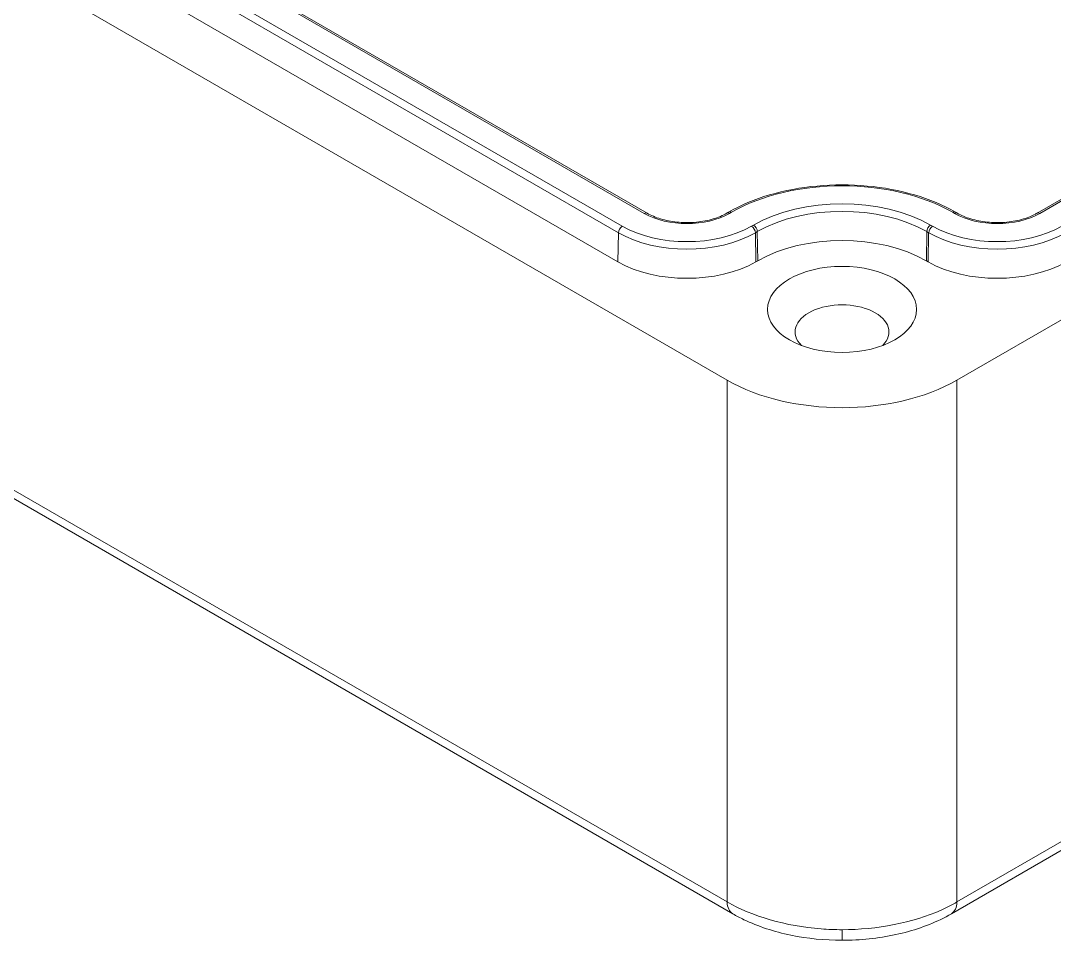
# Model space of a CAD drawing. Header units: millimetres. Extents: x 13 to 608, y 13 to 467.
# Drawn here: x 488.54 to 526.7, y 278.81 to 312.76 of the extents above; entities that cross this region are included whole.
import ezdxf

# ---------------------------------------------------------------- set-up
doc = ezdxf.new("R2010")
doc.units = ezdxf.units.MM
doc.header["$LTSCALE"] = 2.222222
doc.layers.add('Visible (ANSI)', color=7, linetype='Continuous', lineweight=9)
doc.layers.add('Visible Narrow (ANSI)', color=7, linetype='Continuous', lineweight=9)

msp = doc.modelspace()

# ---------------------------------------------------------------- linework, layer by layer
at = {"layer": 'Visible (ANSI)'}
for p, q in [((434.431, 345.785), (514.62, 299.488)), ((511.662, 305.654), (443.073, 345.254)), ((441.999, 343.457), (510.588, 303.857)), ((523.103, 299.488), (571.472, 327.414)), ((514.827, 279.789), (435.535, 325.568)), ((557.173, 323.617), (526.061, 305.654)), ((570.368, 307.197), (522.896, 279.789)), ((514.676, 305.695), (514.605, 305.654)), ((523.117, 305.654), (523.046, 305.695)), ((515.679, 303.857), (515.75, 303.898)), ((521.973, 303.898), (522.043, 303.857))]:
    msp.add_line(p, q, dxfattribs=at)
for centre, major_axis, ratio, start_param, end_param in [((518.861, 302.102), (4.4, 0), 0.57735, 0.785398, 2.356194), ((513.134, 305.327), (3.6, 0), 0.57735, 3.926991, 5.497787), ((524.589, 305.327), (3.6, 0), 0.57735, 3.926991, 5.497787), ((518.861, 301.271), (1.732, 0), 0.57735, 5.760304, 9.947659), ((518.861, 301.94), (6, 0), 0.577746, 3.927333, 5.497445)]:
    msp.add_ellipse(centre, major_axis=major_axis, ratio=ratio, start_param=start_param, end_param=end_param, dxfattribs=at)
msp.add_ellipse((518.861, 302.102), major_axis=(-2.75, 0), ratio=0.57735, dxfattribs=at)
for points, knots in [([(523.046, 305.695), (522.603, 305.951), (522.093, 306.165), (520.988, 306.49), (520.393, 306.601), (519.174, 306.713), (518.549, 306.713), (517.33, 306.601), (516.735, 306.49), (515.63, 306.165), (515.12, 305.951), (514.676, 305.695)], [1.570796, 1.570796, 1.570796, 1.570796, 1.884956, 1.884956, 2.199115, 2.199115, 2.513274, 2.513274, 2.827433, 2.827433, 3.141593, 3.141593, 3.141593, 3.141593]), ([(511.662, 305.654), (511.806, 305.571), (511.975, 305.499), (512.349, 305.386), (512.554, 305.346), (512.978, 305.302), (513.197, 305.299), (513.626, 305.332), (513.836, 305.368), (514.222, 305.473), (514.398, 305.542), (514.569, 305.633), (514.587, 305.644), (514.605, 305.654)], [4.712389, 4.712389, 4.712389, 4.712389, 5.015721, 5.015721, 5.32172, 5.32172, 5.629981, 5.629981, 5.938401, 5.938401, 6.244807, 6.244807, 6.283185, 6.283185, 6.283185, 6.283185]), ([(523.117, 305.654), (523.261, 305.571), (523.43, 305.499), (523.804, 305.386), (524.009, 305.346), (524.433, 305.302), (524.652, 305.299), (525.081, 305.332), (525.291, 305.368), (525.677, 305.473), (525.853, 305.542), (526.024, 305.633), (526.042, 305.644), (526.061, 305.654)], [4.712389, 4.712389, 4.712389, 4.712389, 5.015721, 5.015721, 5.32172, 5.32172, 5.629981, 5.629981, 5.938401, 5.938401, 6.244807, 6.244807, 6.283185, 6.283185, 6.283185, 6.283185]), ([(518.861, 278.81), (518.224, 278.81), (517.578, 278.874), (516.354, 279.127), (515.762, 279.322), (515.097, 279.64), (514.96, 279.712), (514.827, 279.789)], [0, 0, 0, 0, 0.1913146, 0.1913146, 0.3868239, 0.3868239, 0.4399861, 0.4399861, 0.4399861, 0.4399861]), ([(522.896, 279.789), (522.394, 279.499), (521.813, 279.267), (520.578, 278.941), (519.908, 278.844), (519.114, 278.812), (518.988, 278.81), (518.861, 278.81)], [0, 0, 0, 0, 0.2011009, 0.2011009, 0.4019142, 0.4019142, 0.4398186, 0.4398186, 0.4398186, 0.4398186])]:
    msp.add_open_spline(points, degree=3, knots=knots, dxfattribs=at)
at = {"layer": 'Visible Narrow (ANSI)'}
for p, q in [((511.562, 305.644), (442.973, 345.244)), ((442.156, 344.773), (510.746, 305.173)), ((510.604, 304.931), (442.015, 344.531)), ((435.328, 326.005), (514.62, 280.226)), ((557.273, 323.607), (526.161, 305.644)), ((523.103, 280.226), (570.574, 307.633)), ((514.776, 305.685), (514.705, 305.644)), ((523.017, 305.644), (522.946, 305.685)), ((510.604, 304.931), (510.588, 303.857)), ((515.522, 305.173), (515.593, 305.214)), ((515.734, 304.972), (515.663, 304.931)), ((515.663, 304.931), (515.679, 303.857)), ((515.734, 304.972), (515.75, 303.898)), ((521.989, 304.972), (521.973, 303.898)), ((522.059, 304.931), (521.989, 304.972)), ((522.059, 304.931), (522.043, 303.857)), ((522.13, 305.214), (522.201, 305.173)), ((514.62, 280.226), (514.62, 299.488)), ((523.103, 299.488), (523.103, 280.226)), ((518.861, 279.202), (518.861, 278.81))]:
    msp.add_line(p, q, dxfattribs=at)
for centre, major_axis, start_param, end_param in [((518.861, 303.327), (-5.777, 0), 3.926991, 5.497787), ((518.861, 303.327), (4.623, 0), 0.785398, 2.356194), ((511.562, 305.481), (0.1, 0.173), 0, 0.785398), ((513.134, 306.552), (-2.223, 0), 0.785398, 2.356194), ((514.705, 305.481), (-0.1, 0.173), 5.497787, 6.283185), ((514.776, 305.522), (-0.1, 0.173), 5.497787, 6.283185), ((518.861, 303.166), (-4.423, 0), 3.926991, 5.497787), ((522.946, 305.522), (0.1, 0.173), 0, 0.785398), ((523.017, 305.481), (0.1, 0.173), 0, 0.785398), ((524.589, 306.552), (-2.223, 0), 0.785398, 2.356194), ((526.161, 305.481), (-0.1, 0.173), 5.497787, 6.283185), ((510.746, 305.01), (0.1, 0.173), 0.785398, 2.338741), ((513.134, 306.391), (-3.577, 0), 0.785398, 2.356194), ((513.134, 306.552), (3.377, 0), 3.926991, 5.497787), ((515.522, 305.01), (-0.1, 0.173), 3.944444, 5.497787), ((515.593, 305.05), (-0.1, 0.173), 3.944444, 5.497787), ((522.13, 305.05), (0.1, 0.173), 0.785398, 2.338741), ((522.201, 305.01), (0.1, 0.173), 0.785398, 2.338741), ((524.589, 306.391), (-3.577, 0), 0.785398, 2.356194), ((524.589, 306.552), (3.377, 0), 3.926991, 5.497787), ((515.327, 280.655), (-0.5, -0.866), 5.523967, 6.283185), ((522.396, 280.655), (0.5, -0.866), 0, 0.759218)]:
    msp.add_ellipse(centre, major_axis=major_axis, ratio=0.57735, start_param=start_param, end_param=end_param, dxfattribs=at)
for points, knots in [([(514.62, 280.226), (515.521, 279.701), (516.795, 279.329), (518.086, 279.232), (518.345, 279.212), (518.605, 279.202), (518.861, 279.202)], [5.4981298, 5.4981298, 5.4981298, 5.4981298, 6.1517047, 6.1517047, 6.1517047, 6.2831853, 6.2831853, 6.2831853, 6.2831853]), ([(518.861, 279.202), (520.135, 279.202), (521.486, 279.464), (522.518, 279.927), (522.726, 280.02), (522.921, 280.12), (523.103, 280.226)], [0, 0, 0, 0, 0.6535749, 0.6535749, 0.6535749, 0.7850555, 0.7850555, 0.7850555, 0.7850555])]:
    msp.add_open_spline(points, degree=3, knots=knots, dxfattribs=at)

doc.saveas('drawing.dxf')
